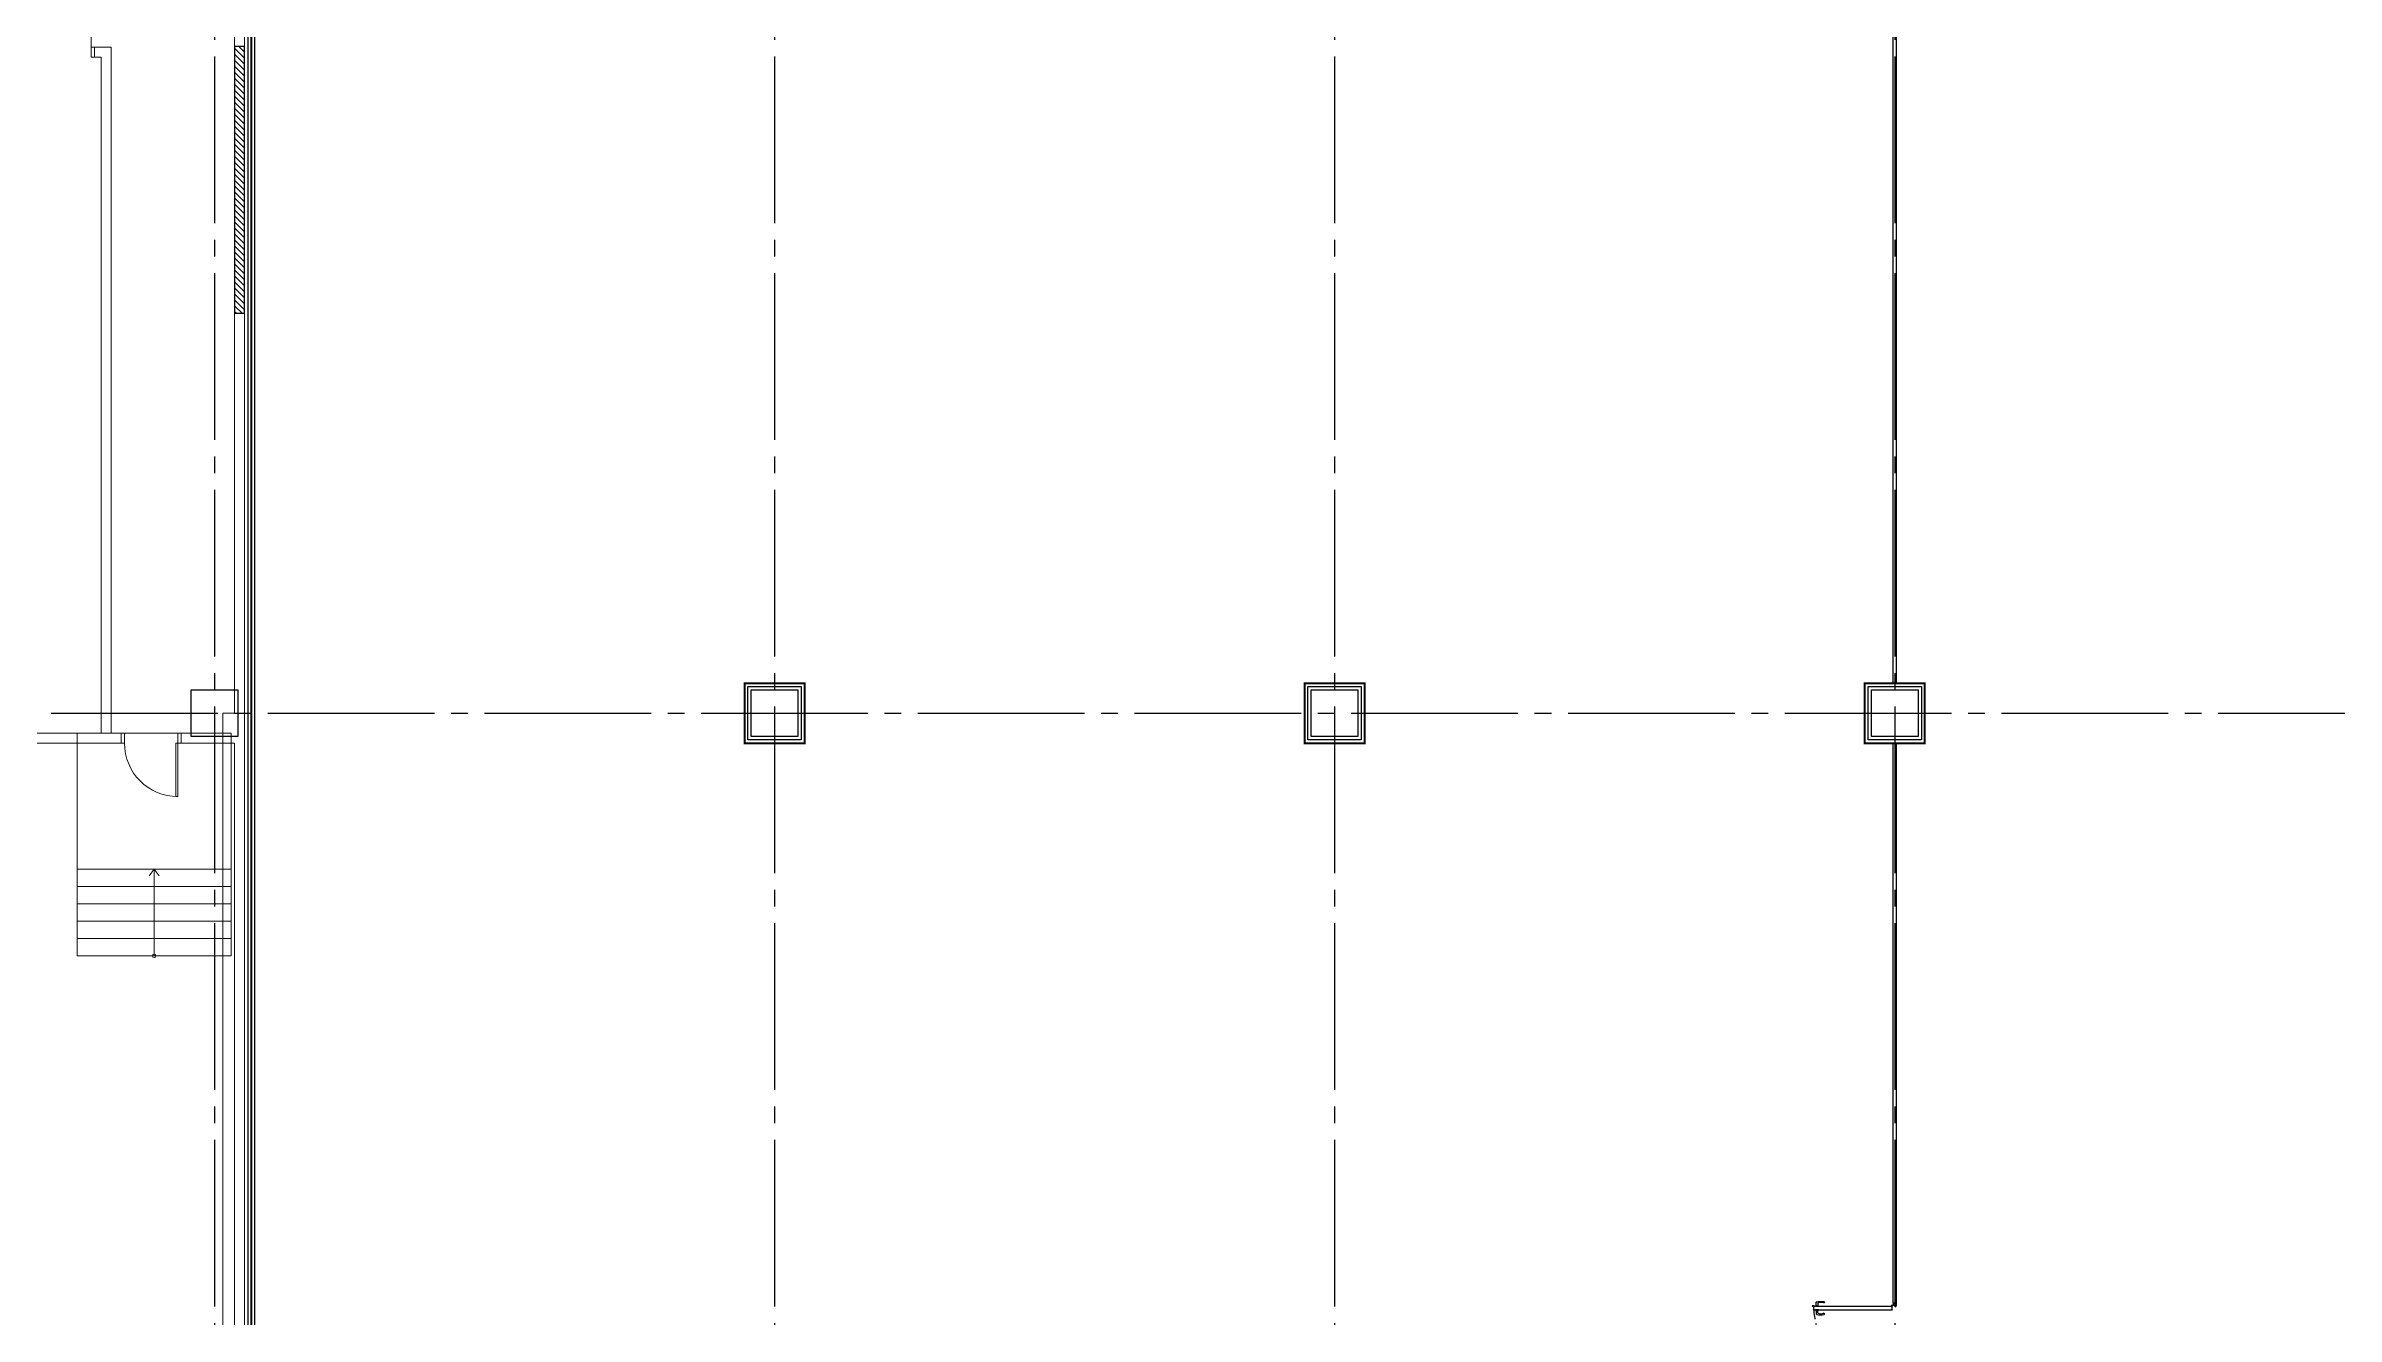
# Model space of a CAD drawing. Extents: x -960 to 27370, y -1283 to 11880.
# Drawn here: x 1547 to 4982, y 595 to 2501 of the extents above; entities that cross this region are included whole.
import ezdxf
from ezdxf.enums import TextEntityAlignment as Align

# ---------------------------------------------------------------- set-up
doc = ezdxf.new("R2010")
doc.units = 0
doc.header["$LTSCALE"] = 100
doc.linetypes.add('188K-SM-03-F10-ARCH-PA-Y2257103$0$DASHED', pattern=[19.05, 12.7, -6.35])
doc.linetypes.add('X-S-FAB-L10$0$COL-CEN-LIN', pattern=[3.25, 2.5, -0.25, 0.25, -0.25])
for name, color, linetype in [('188K-SM-03-F10-ARCH-PA-Y2257103$0$K-AREA', 53, 'Continuous'), ('188K-SM-03-F10-ARCH-PA-Y2257103$0$K-AREA-細區', 53, 'Continuous'), ('188K-SM-03-F10-ARCH-PA-Y2257103$0$K-Door', 53, 'Continuous'), ('188K-SM-03-F10-ARCH-PA-Y2257103$0$K-P1S-4.2-單抗', 53, 'Continuous'), ('188K-SM-03-F10-ARCH-PA-Y2257103$0$K-P2D-4.2-雙抗', 53, 'Continuous'), ('188K-SM-03-F10-ARCH-PA-Y2257103$0$K-岩棉 2hr 7.5-單抗', 53, 'Continuous'), ('X-S-FAB-L10$0$0-DIM-TXT', 8, 'Continuous'), ('X-S-FAB-L10$0$A-STRS', 8, 'Continuous'), ('X-S-FAB-L10$0$A-WALL-IN', 8, 'Continuous'), ('X-S-FAB-L10$0$A-WALL-IN.200K', 8, 'Continuous'), ('X-S-FAB-L10$0$BLOCK', 8, 'Continuous'), ('X-S-FAB-L10$0$CCL', 8, 'X-S-FAB-L10$0$COL-CEN-LIN'), ('X-S-FAB-L10$0$COL-S', 8, 'Continuous'), ('X-S-FAB-L10$0$Door', 8, 'Continuous'), ('X-S-FAB-L10$0$S-FNDN', 8, 'Continuous'), ('X-S-FAB-L10$0$S-SLAB-SHOW', 8, 'Continuous'), ('X-S-FAB-L10$0$WALL_188K_IN', 8, 'Continuous')]:
    doc.layers.add(name, color=color, linetype=linetype)
doc.styles.add('188K-SM-03-F10-ARCH-PA-Y2257103$0$14P7-XFDP10$0$AA-TXT', font='simplex.shx', dxfattribs={"width": 0.8, "bigfont": 'chineset.shx'})
doc.styles.add('X-S-FAB-L10$0$CHINA', font='simplex.shx', dxfattribs={"width": 0.75, "bigfont": 'chineset.shx'})
doc.styles.add('X-S-FAB-L10$0$Standard', font='', dxfattribs={"width": 0.8})
doc.styles.add('X-S-FAB-L10$0$TG_NOTE_TEXT', font='simplex.shx', dxfattribs={"width": 0.75, "bigfont": 'chineset.shx'})
doc.styles.get('X-S-FAB-L10$0$Standard').set_extended_font_data('Microsoft JhengHei')

# ---------------------------------------------------------------- blocks, each defined once
blk = doc.blocks.new('X-S-FAB-L10$0$FAB2-L05')
at = {"layer": 'X-S-FAB-L10$0$CCL'}
for p, q in [((-24360, 11005), (-24360, 0)), ((-23520, 11005), (-23520, 0)), ((-22680, 11005), (-22680, 0)), ((-21840, 11005), (-21840, 0)), ((-26880, 2220), (1210, 2220))]:
    blk.add_line(p, q, dxfattribs=at)
at = {"layer": 'X-S-FAB-L10$0$COL-S'}
for points in [[(-24395, 2255), (-24325, 2255), (-24325, 2185), (-24395, 2185)], [(-23555, 2255), (-23485, 2255), (-23485, 2185), (-23555, 2185)], [(-22715, 2255), (-22645, 2255), (-22645, 2185), (-22715, 2185)], [(-21875, 2255), (-21805, 2255), (-21805, 2185), (-21875, 2185)]]:
    blk.add_lwpolyline(points, close=True, dxfattribs=at)
blk = doc.blocks.new('X-S-FAB-L10$0$萬用門(22改)-REVISED[9]_1')
at = {"layer": 'X-S-FAB-L10$0$Door', "color": 4, "lineweight": 0}
for p, q in [((1665, 1470), (1660, 1470)), ((1660, 1470), (1660, 1455)), ((1660, 1455), (1665, 1455)), ((1665, 1455), (1665, 1470)), ((1742, 1375), (1742, 1455)), ((1742, 1455), (1745, 1455)), ((1750, 1470), (1745, 1470)), ((1745, 1470), (1745, 1455)), ((1745, 1455), (1745, 1375)), ((1745, 1455), (1750, 1455)), ((1750, 1455), (1750, 1470)), ((1745, 1375), (1742, 1375))]:
    blk.add_line(p, q, dxfattribs=at)
blk.add_arc((1745, 1455), 80, 180, 270, dxfattribs=at)
blk = doc.blocks.new('X-S-FAB-L10')
at = {"layer": 'X-S-FAB-L10$0$WALL_188K_IN'}
h = blk.add_hatch(dxfattribs=at)
h.set_pattern_fill('LINE', color=256, scale=2, angle=135)
h.set_pattern_definition([(135, (1845, 2401.6165), (-4.49013, -4.49013), [])])
h.paths.add_polyline_path([(1845, 2100), (1845, 2500), (1830, 2500), (1830, 2100)])
at = {"layer": 'X-S-FAB-L10$0$A-STRS', "lineweight": 0}
for p, q in [((1825, 1266), (1594, 1266)), ((1594, 1266), (1594, 1136)), ((1825, 1266), (1594, 1266)), ((1594, 1266), (1594, 1240)), ((1594, 1240), (1825, 1240)), ((1825, 1240), (1594, 1240)), ((1594, 1240), (1594, 1214)), ((1594, 1240), (1825, 1240)), ((1709.5, 1266), (1702, 1256)), ((1709.5, 1240), (1709.5, 1266)), ((1717, 1256), (1709.5, 1266)), ((1709.5, 1162), (1709.5, 1240)), ((1825, 1136), (1825, 1266)), ((1825, 1240), (1825, 1266)), ((1825, 1214), (1825, 1240)), ((1594, 1214), (1825, 1214)), ((1825, 1214), (1594, 1214)), ((1594, 1214), (1594, 1188)), ((1594, 1214), (1825, 1214)), ((1825, 1188), (1825, 1214)), ((1594, 1188), (1825, 1188)), ((1825, 1188), (1594, 1188)), ((1594, 1188), (1594, 1162)), ((1594, 1188), (1825, 1188)), ((1825, 1162), (1825, 1188)), ((1594, 1162), (1825, 1162)), ((1825, 1162), (1594, 1162)), ((1594, 1162), (1594, 1136)), ((1594, 1162), (1825, 1162)), ((1594, 1136), (1825, 1136)), ((1594, 1136), (1825, 1136)), ((1709.5, 1136), (1709.5, 1162)), ((1825, 1136), (1825, 1162))]:
    blk.add_line(p, q, dxfattribs=at)
at = {"layer": 'X-S-FAB-L10$0$A-STRS', "lineweight": 0, "flags": 128}
blk.add_lwpolyline([(1712, 1136, 1), (1707, 1136, 1)], format="xyb", close=True, dxfattribs=at)
at = {"layer": 'X-S-FAB-L10$0$A-WALL-IN', "lineweight": 0}
for p, q in [((1845, 2500), (1830, 2500)), ((1845, 2100), (1830, 2100)), ((1660, 1455), (1660, 1470)), ((1750, 1455), (1750, 1470))]:
    blk.add_line(p, q, dxfattribs=at)
at = {"layer": 'X-S-FAB-L10$0$A-WALL-IN', "lineweight": 0, "flags": 128}
for points in [[(1845, 2500), (1845, 6750)], [(1830, 2755), (1830, 2500)], [(1830, 2100), (1830, 1535)], [(1845, -35), (1845, 2100)], [(-38.05, 1455), (1660, 1455)], [(1660, 1470), (935, 1470)], [(1765, 1470), (1750, 1470)], [(1750, 1455), (1830, 1455)], [(1830, 1455), (1830, 35)]]:
    blk.add_lwpolyline(points, dxfattribs=at)
at = {"layer": 'X-S-FAB-L10$0$A-WALL-IN.200K', "lineweight": 0}
for p, q in [((1620, 2499), (1624.3, 2499)), ((1620, 2484), (1620, 2499)), ((1645, 2499), (1620, 2499)), ((1620, 2484), (1624.3, 2484)), ((1620, 2484), (1630, 2484)), ((1630, 2484), (1630, 1470)), ((1645, 2499), (1645, 2484)), ((1645, 1470), (1645, 2484))]:
    blk.add_line(p, q, dxfattribs=at)
at = {"layer": 'X-S-FAB-L10$0$COL-S'}
for p, q in [((1765, 1535), (1835, 1535)), ((1765, 1465), (1765, 1535)), ((1835, 1535), (1835, 1465)), ((2605, 1535), (2675, 1535)), ((2605, 1465), (2605, 1535)), ((2675, 1535), (2675, 1465)), ((3445, 1535), (3515, 1535)), ((3445, 1465), (3445, 1535)), ((3515, 1535), (3515, 1465)), ((4285, 1535), (4355, 1535)), ((4285, 1465), (4285, 1535)), ((4355, 1535), (4355, 1465)), ((1835, 1465), (1765, 1465)), ((2675, 1465), (2605, 1465)), ((3515, 1465), (3445, 1465)), ((4355, 1465), (4285, 1465))]:
    blk.add_line(p, q, dxfattribs=at)
at = {"layer": 'X-S-FAB-L10$0$Door', "lineweight": 0}
for p, q in [((1615, 2499), (1615, 2614)), ((1615, 2484), (1615, 2499)), ((1615, 2499), (1620, 2499)), ((1620, 2484), (1615, 2484)), ((1620, 2499), (1620, 2484)), ((1620, 2484), (1620, 2499)), ((1620, 2484), (1620, 2499)), ((1620, 2499), (1624.3, 2499)), ((1620, 2499), (1624.3, 2499)), ((1620, 2484), (1624.3, 2484)), ((1620, 2484), (1624.3, 2484))]:
    blk.add_line(p, q, dxfattribs=at)
blk.add_arc((1615, 2499), 115, 90, 180, dxfattribs=at)
at = {"layer": 'X-S-FAB-L10$0$S-FNDN', "lineweight": 0, "flags": 128}
blk.add_lwpolyline([(4350, 7470), (1830, 7470), (1830, 1500), (1812.5, 1500), (1812.5, -55), (9330, -55), (9330, 7470)], close=True, dxfattribs=at)
at = {"layer": 'X-S-FAB-L10$0$S-SLAB-SHOW', "lineweight": 0, "flags": 128}
blk.add_lwpolyline([(1594, 1266), (1825, 1266), (1825, 1470), (1594, 1470)], close=True, dxfattribs=at)
at = {"layer": 'X-S-FAB-L10$0$WALL_188K_IN'}
blk.add_lwpolyline([(1845, 2100), (1845, 2500), (1830, 2500), (1830, 2100)], close=True, dxfattribs=at)
at = {"layer": 'X-S-FAB-L10$0$BLOCK'}
blk.add_blockref('X-S-FAB-L10$0$FAB2-L05', (26160, -720), dxfattribs=at)
at = {"layer": 'X-S-FAB-L10$0$Door', "lineweight": 0}
blk.add_blockref('X-S-FAB-L10$0$萬用門(22改)-REVISED[9]_1', (0, 0), dxfattribs=at)
at = {"style": 'X-S-FAB-L10$0$TG_NOTE_TEXT', "width": 0.5, "flags": 1}
for p in [(7463.301, 9020), (18268.251, 8649), (11197.77, 4800.167), (16485.801, 4800.167), (25420.27, 2635), (13360, 320.001, 0), (7463.301, -33.333)]:
    blk.add_attdef('WH', text='', height=20, dxfattribs=at).set_placement(p, align=Align.BOTTOM_LEFT)
at = {"width": 0.5}
for style, p in [('X-S-FAB-L10$0$TG_NOTE_TEXT', (7585, 9020)), ('X-S-FAB-L10$0$TG_NOTE_TEXT', (18389.95, 8649)), ('X-S-FAB-L10$0$TG_NOTE_TEXT', (11117.5, 4813.5)), ('X-S-FAB-L10$0$TG_NOTE_TEXT', (16607.5, 4813.5)), ('X-S-FAB-L10$0$TG_NOTE_TEXT', (25350, 2635)), ('X-S-FAB-L10$0$Standard', (13129.375, 325.001, 0)), ('X-S-FAB-L10$0$TG_NOTE_TEXT', (7585, -20))]:
    blk.add_attdef('DESC', text='', height=10, dxfattribs=dict(at, style=style)).set_placement(p, align=Align.BOTTOM_LEFT)
for tag, style, p in [('TYPE', 'X-S-FAB-L10$0$TG_NOTE_TEXT', (7619.286, 9020)), ('NO', 'X-S-FAB-L10$0$TG_NOTE_TEXT', (7650.095, 9020)), ('TYPE', 'X-S-FAB-L10$0$TG_NOTE_TEXT', (18424.236, 8649)), ('NO', 'X-S-FAB-L10$0$TG_NOTE_TEXT', (18455.045, 8649)), ('NO', 'X-S-FAB-L10$0$TG_NOTE_TEXT', (11088.595, 4813.5)), ('TYPE', 'X-S-FAB-L10$0$TG_NOTE_TEXT', (11151.786, 4813.5)), ('TYPE', 'X-S-FAB-L10$0$TG_NOTE_TEXT', (16641.786, 4813.5)), ('NO', 'X-S-FAB-L10$0$TG_NOTE_TEXT', (16672.595, 4813.5)), ('NO', 'X-S-FAB-L10$0$TG_NOTE_TEXT', (25313, 2635)), ('TYPE', 'X-S-FAB-L10$0$TG_NOTE_TEXT', (25350, 2635)), ('NO', 'X-S-FAB-L10$0$Standard', (13100, 320.001, 0)), ('TYPE', 'X-S-FAB-L10$0$Standard', (13129.375, 320.001, 0)), ('TYPE', 'X-S-FAB-L10$0$TG_NOTE_TEXT', (7619.286, -20)), ('NO', 'X-S-FAB-L10$0$TG_NOTE_TEXT', (7650.095, -20))]:
    blk.add_attdef(tag, text='', height=10, dxfattribs=dict(at, style=style)).set_placement(p, align=Align.BOTTOM_RIGHT)
at = {"style": 'X-S-FAB-L10$0$TG_NOTE_TEXT', "width": 0.5, "flags": 1}
for rotation, p in [(180, (43, 7480)), (180, (943, 7480)), (90, (24310, 3717.77)), (270, (17080, 1711.699))]:
    blk.add_attdef('WH', text='', height=20, rotation=rotation, dxfattribs=at).set_placement(p, align=Align.BOTTOM_LEFT)
at = {"width": 0.5}
for rotation, style, p in [(180, 'X-S-FAB-L10$0$Standard', (317.625, 7480)), (180, 'X-S-FAB-L10$0$Standard', (1217.625, 7480)), (90, 'X-S-FAB-L10$0$TG_NOTE_TEXT', (24310, 3647.5)), (270, 'X-S-FAB-L10$0$TG_NOTE_TEXT', (17080, 1605))]:
    blk.add_attdef('DESC', text='', height=10, rotation=rotation, dxfattribs=dict(at, style=style)).set_placement(p, align=Align.BOTTOM_LEFT)
for tag, rotation, style, p in [('TYPE', 180, 'X-S-FAB-L10$0$Standard', (317.625, 7480)), ('NO', 180, 'X-S-FAB-L10$0$Standard', (347, 7480)), ('TYPE', 180, 'X-S-FAB-L10$0$Standard', (1217.625, 7480)), ('NO', 180, 'X-S-FAB-L10$0$Standard', (1247, 7480)), ('TYPE', 90, 'X-S-FAB-L10$0$TG_NOTE_TEXT', (24310, 3647.5)), ('NO', 90, 'X-S-FAB-L10$0$TG_NOTE_TEXT', (24310, 3610.5)), ('TYPE', 270, 'X-S-FAB-L10$0$TG_NOTE_TEXT', (17080, 1605)), ('NO', 270, 'X-S-FAB-L10$0$TG_NOTE_TEXT', (17080, 1573))]:
    blk.add_attdef(tag, text='', height=10, rotation=rotation, dxfattribs=dict(at, style=style)).set_placement(p, align=Align.BOTTOM_RIGHT)
at = {"layer": 'X-S-FAB-L10$0$0-DIM-TXT', "style": 'X-S-FAB-L10$0$CHINA', "width": 0.75}
for p in [(667.414, 7855.1, -2689.4), (22627.353, 6728.814), (25644.722, 6728.814), (24778.787, 5569.051), (1118.252, 4980), (417.801, 4594.623), (22927.43, 4330.122), (23874.84, 4355), (23749.869, 3901.367), (417.801, 3765.236), (1118.252, 3730), (417.801, 3115.79), (536.882, 2227.832), (16908.994, 1782.652), (888.445, 880.466), (16977.43, 750), (18878.841, 750), (25641.221, 553.233), (21364.03, 526.894)]:
    blk.add_attdef('HIG', text='', height=80, dxfattribs=at).set_placement(p, align=Align.MIDDLE_LEFT)
blk = doc.blocks.new('188K-SM-03-F10-ARCH-PA-Y2257103$0$雙開門-2400×2400')
for p, q in [((225.2, 117.7), (223.8, 117.6)), ((229.2, 117.7), (225.2, 117.7)), ((225.2, 115.5), (229.2, 115.5)), ((229.2, 119), (229.2, 114.1)), ((230, 119), (229.2, 119)), ((229.2, 114.1), (230, 114.1)), ((230, 114.1), (230, 119)), ((0, 2.5), (0, -2.5)), ((0, -1.9), (0, 1.9)), ((0.6, 2.5), (3, 2.5)), ((3, 2.5), (3, 0.2)), ((3, 0.2), (3, 0.2)), ((239.4, 2.5), (237, 2.5)), ((237, 2.5), (237, -0.2)), ((237, -0.2), (237, 0)), ((240, 2.5), (240, -2.5)), ((240, -1.9), (240, 1.9)), ((3, -2.5), (0.6, -2.5)), ((4.7, -1.9), (3, -2.5)), ((3.7, -0.6), (3.9, -0.6)), ((3.9, -0.6), (4, -0.6)), ((4.1, -0.7), (4, -0.7)), ((4, -0.7), (4, -1.5)), ((4, -1.5), (4.6, -1.5)), ((4.5, -0.2), (4.1, -0.2)), ((4.1, -0.7), (4.1, -0.7)), ((4.6, -0.7), (4.5, -0.7)), ((4.5, -0.7), (4.5, -0.7)), ((4.6, -0.6), (4.7, -0.6)), ((4.6, -1.5), (4.6, -0.7)), ((4.7, -0.6), (4.8, -0.6)), ((5, -0.8), (5, -1.5)), ((235, -0.8), (235, -1.5)), ((235.3, -0.6), (235.2, -0.6)), ((235.4, -0.6), (235.3, -0.6)), ((235.3, -1.9), (237, -2.5)), ((235.4, -1.5), (235.4, -0.7)), ((235.4, -0.7), (235.5, -0.7)), ((236, -1.5), (235.4, -1.5)), ((235.5, -0.2), (235.9, -0.2)), ((235.5, -0.7), (235.5, -0.7)), ((235.9, -0.7), (235.9, -0.7)), ((235.9, -0.7), (236, -0.7)), ((236.1, -0.6), (236, -0.6)), ((236, -0.7), (236, -1.5)), ((236.3, -0.6), (236.1, -0.6)), ((237, -2.5), (239.4, -2.5))]:
    blk.add_line(p, q)
for points in [[(10.9, 121.6), (10.9, 123.4), (10.9, 121.6), (4.3, 121.6), (4.3, 121.5), (4.7, 121.5), (4.7, 120.4, 0.414214), (4.8, 120.3), (5, 120.3), (5, 120.4), (4.9, 120.4), (4.9, 121.4), (5, 121.4), (5, 4.1), (4.9, 4.1), (4.9, 5.1), (5, 5.1), (5, 5.2), (4.8, 5.2, 0.414214), (4.7, 5.1), (4.7, 4, 0.414214), (4.8, 3.8), (10.2, 3.8, 0.414214), (10.3, 4), (10.3, 5.1, 0.414214), (10.2, 5.2), (10, 5.2), (10, 5.1), (10.1, 5.1), (10.1, 4.1), (10, 4.1), (10, 121.4), (10.1, 121.4), (10.1, 120.4), (10, 120.4), (10, 120.3), (10.2, 120.3, 0.414214), (10.3, 120.4), (10.3, 121.4), (11.1, 121.4, 0.414214), (11.1, 121.4), (11.1, 123.6, 0.414214), (11.1, 123.7), (10.3, 123.7), (10.3, 123.4), (10.9, 123.4)], [(235.9, 121.6), (235.9, 123.4), (235.9, 121.6), (229.3, 121.6), (229.3, 121.5), (229.7, 121.5), (229.7, 120.4, 0.414214), (229.8, 120.3), (230, 120.3), (230, 120.4), (229.9, 120.4), (229.9, 121.4), (230, 121.4), (230, 4.1), (229.9, 4.1), (229.9, 5.1), (230, 5.1), (230, 5.2), (229.8, 5.2, 0.414214), (229.7, 5.1), (229.7, 4, 0.414214), (229.8, 3.8), (235.2, 3.8, 0.414214), (235.3, 4), (235.3, 5.1, 0.414214), (235.2, 5.2), (235, 5.2), (235, 5.1), (235.1, 5.1), (235.1, 4.1), (235, 4.1), (235, 121.4), (235.1, 121.4), (235.1, 120.4), (235, 120.4), (235, 120.3), (235.2, 120.3, 0.414214), (235.3, 120.4), (235.3, 121.4), (236.1, 121.4, 0.414214), (236.1, 121.4), (236.1, 123.6, 0.414214), (236.1, 123.7), (235.3, 123.7), (235.3, 123.4), (235.9, 123.4)], [(235.8, 117.7), (239.8, 117.7), (241.2, 117.6, -0.327495), (242, 116.9, -0.089847), (242.2, 106.2, -1.144881), (240.3, 106.6, 0.137079), (240.3, 114.9, 0.349357), (239.8, 115.5), (235.8, 115.5)]]:
    blk.add_lwpolyline(points, format="xyb")
blk.add_lwpolyline([(235, 114.1), (235, 119), (235.8, 119), (235.8, 114.1)], close=True)
at = {"ltscale": 500}
for points in [[(3.3, 0.3), (3.3, 3.1), (3, 3.1), (3, 0.3)], [(8.5, 3.8), (4, 3.8), (4, 4.1), (8.5, 4.1)], [(231.5, 3.8), (236, 3.8), (236, 4.1), (231.5, 4.1)], [(236.7, -0.1), (236.7, 3.1), (237, 3.1), (237, -0.1)]]:
    blk.add_lwpolyline(points, close=True, dxfattribs=at)
at = {"linetype": '188K-SM-03-F10-ARCH-PA-Y2257103$0$DASHED', "ltscale": 0.01}
for centre, start, end in [((3.5, 5.1), 0, 85.9993), ((236.5, 5.1), 94.0007, 180)]:
    blk.add_arc(centre, 116.5, start, end, dxfattribs=at)
for centre, radius, start, end in [((0.6, 1.9), 0.598, 90, 180), ((3.9, 0.2), 0.855, 178.2453, 256.7344), ((236.3, 0), 0.659, 270, 360), ((239.4, 1.9), 0.598, 0, 90), ((0.6, -1.9), 0.598, 180, 270), ((4.3, -0.6), 0.427, 111.7868, 180), ((4, -0.7), 0.11, 360, 90), ((4.3, -0.6), 0.427, 0, 68.2132), ((4.6, -0.7), 0.11, 90, 180), ((4.5, -1.5), 0.5, 288.9704, 0), ((4.8, -0.8), 0.2, 0, 90), ((235.2, -0.8), 0.2, 90, 180), ((235.5, -1.5), 0.5, 180, 251.0296), ((235.7, -0.6), 0.427, 111.7868, 180), ((235.4, -0.7), 0.11, 360, 90), ((235.7, -0.6), 0.427, 0, 68.2132), ((236, -0.7), 0.11, 90, 180), ((239.4, -1.9), 0.598, 270, 360)]:
    blk.add_arc(centre, radius, start, end)
for centre, major_axis, start_param, end_param in [((252.5, 110.9), (-21.3, 21.3), 0.585307, 0.943734), ((223.8, 106.3), (-0.707, 0.707), 0.872811, 4.284184), ((223.9, 116.7), (0.624, 0.624), 0.866962, 2.13291), ((239.6, 110.8), (-10.9, 10.9), 0.51383, 1.058752), ((225.3, 114.9), (-0.417, 0.417), -0.669314, 0.675093)]:
    blk.add_ellipse(centre, major_axis=major_axis, ratio=1, start_param=start_param, end_param=end_param)
at = {"ltscale": 500, "extrusion": (0, 0, -1)}
blk.add_ellipse((3.5, 3.6), major_axis=(0.495, 0.495), ratio=1, start_param=3.926991, end_param=10.210176, dxfattribs=at)
at = {"ltscale": 500}
blk.add_ellipse((236.5, 3.6), major_axis=(-0.495, 0.495), ratio=1, start_param=3.926991, end_param=10.210176, dxfattribs=at)
at = {"color": 8, "style": '188K-SM-03-F10-ARCH-PA-Y2257103$0$14P7-XFDP10$0$AA-TXT', "width": 0.8}
blk.add_text('2400x2400', height=12, dxfattribs=at).set_placement((120, -13.5), align=Align.MIDDLE_CENTER)
blk = doc.blocks.new('188K-SM-03-F10-ARCH-PA-Y2257103')
at = {"layer": '188K-SM-03-F10-ARCH-PA-Y2257103$0$K-AREA', "const_width": 3, "elevation": 0}
blk.add_lwpolyline([(16745, 315), (14880, 315), (14880, 45), (14160, 45), (14160, 315), (1855, 315), (1855, 8313), (1775, 8313), (1775, 8630)], dxfattribs=at)
at = {"layer": '188K-SM-03-F10-ARCH-PA-Y2257103$0$K-AREA', "color": 1, "const_width": 3}
for points in [[(2595, 1545), (2685, 1545), (2685, 1455), (2595, 1455)], [(3435, 1545), (3525, 1545), (3525, 1455), (3435, 1455)], [(4275, 1545), (4365, 1545), (4365, 1455), (4275, 1455)]]:
    blk.add_lwpolyline(points, close=True, dxfattribs=at)
at = {"layer": '188K-SM-03-F10-ARCH-PA-Y2257103$0$K-AREA-細區', "const_width": 1}
for points in [[(2595, 1545), (2685, 1545), (2685, 1455), (2595, 1455)], [(3435, 1545), (3525, 1545), (3525, 1455), (3435, 1455)], [(4275, 1545), (4365, 1545), (4365, 1455), (4275, 1455)]]:
    blk.add_lwpolyline(points, close=True, dxfattribs=at)
at = {"layer": '188K-SM-03-F10-ARCH-PA-Y2257103$0$K-P1S-4.2-單抗'}
for points in [[(2595, 1545), (2685, 1545), (2685, 1455), (2595, 1455)], [(2600, 1540), (2680, 1540), (2680, 1460), (2600, 1460)], [(3435, 1545), (3525, 1545), (3525, 1455), (3435, 1455)], [(3440, 1540), (3520, 1540), (3520, 1460), (3440, 1460)], [(4275, 1545), (4365, 1545), (4365, 1455), (4275, 1455)], [(4280, 1540), (4360, 1540), (4360, 1460), (4280, 1460)]]:
    blk.add_lwpolyline(points, close=True, dxfattribs=at)
at = {"layer": '188K-SM-03-F10-ARCH-PA-Y2257103$0$K-P2D-4.2-雙抗'}
for p, q in [((4317.5, 1545), (4317.5, 2955)), ((4317.5, 1545), (4317.5, 2955)), ((4317.5, 1545), (4317.5, 2955)), ((4322.5, 1545), (4322.5, 2955)), ((4322.5, 1545), (4322.5, 2955)), ((4322.5, 1545), (4322.5, 2955)), ((4317.5, 615, 0), (4317.5, 1455)), ((4317.5, 615, 0), (4317.5, 1455)), ((4317.5, 615, 0), (4317.5, 1455)), ((4322.5, 615, 0), (4322.5, 1455)), ((4322.5, 615, 0), (4322.5, 1455)), ((4322.5, 615, 0), (4322.5, 1455))]:
    blk.add_line(p, q, dxfattribs=at)
at = {"layer": '188K-SM-03-F10-ARCH-PA-Y2257103$0$K-岩棉 2hr 7.5-單抗'}
for p, q in [((1860, 8318, 0), (1860, 310, 0)), ((1850, 8308, 0), (1850, 310))]:
    blk.add_line(p, q, dxfattribs=at)
at = {"layer": '188K-SM-03-F10-ARCH-PA-Y2257103$0$K-Door', "rotation": 89.99999999999999}
blk.add_blockref('188K-SM-03-F10-ARCH-PA-Y2257103$0$雙開門-2400×2400', (4320, 375), dxfattribs=at)

msp = doc.modelspace()

# ---------------------------------------------------------------- block references
for name in ['X-S-FAB-L10', '188K-SM-03-F10-ARCH-PA-Y2257103']:
    msp.add_blockref(name, (0, 0))

doc.saveas('drawing.dxf')
